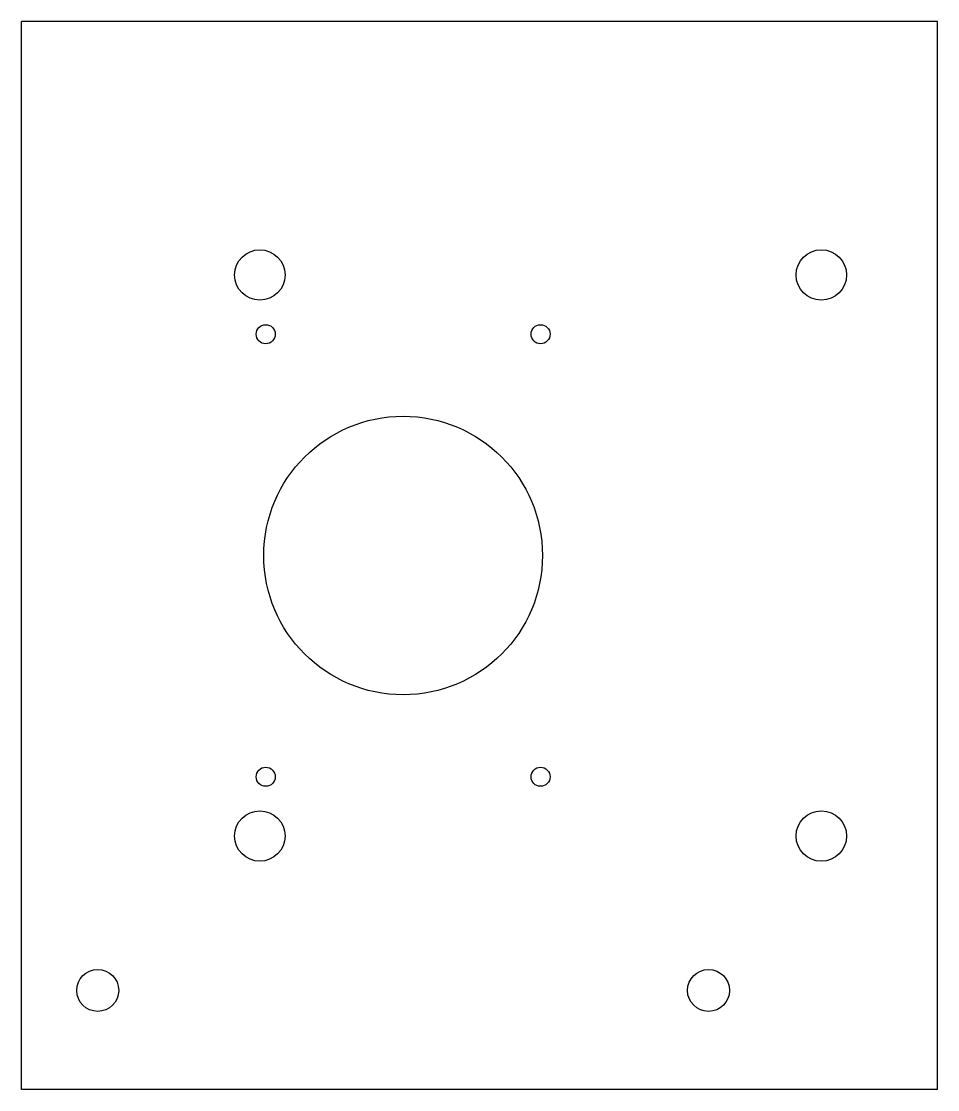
# Model space of a CAD drawing. Header units: millimetres. Extents: x 270 to 390, y 312 to 452.
import ezdxf

# ---------------------------------------------------------------- set-up
doc = ezdxf.new("R2010")
doc.units = ezdxf.units.MM
doc.layers.add('Projection', color=7, linetype='CONTINUOUS')

msp = doc.modelspace()

# ---------------------------------------------------------------- linework, layer by layer
at = {"layer": 'Projection'}
for p, q in [((270, 312), (270, 452)), ((390, 452), (270, 452)), ((390, 312), (390, 452)), ((390, 312), (270, 312))]:
    msp.add_line(p, q, dxfattribs=at)
for centre, radius in [((301.23, 418.77), 3.3), ((374.77, 418.77), 3.3), ((302, 411), 1.25), ((338, 411), 1.25), ((320, 382), 18.25), ((302, 353), 1.25), ((338, 353), 1.25), ((301.23, 345.23), 3.3), ((374.77, 345.23), 3.3), ((280, 325), 2.75), ((360, 325), 2.75)]:
    msp.add_circle(centre, radius, dxfattribs=at)

doc.saveas('drawing.dxf')
